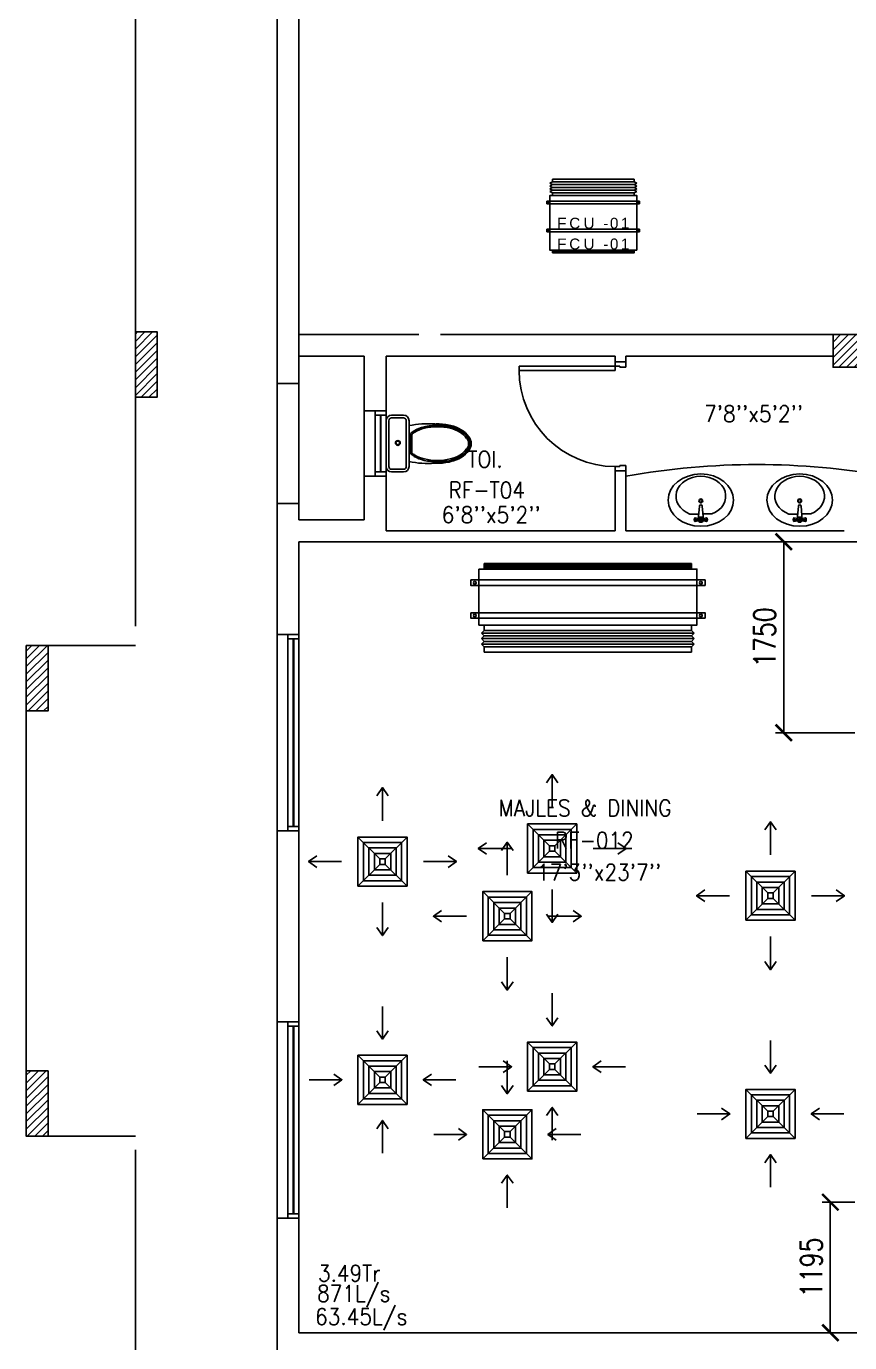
# Model space of a CAD drawing. Header units: millimetres. Extents: x -1288794 to 352264, y -1971533 to -1569871.
# Drawn here: x 19310 to 26862, y -1608874 to -1596808 of the extents above; entities that cross this region are included whole.
import ezdxf

# ---------------------------------------------------------------- set-up
doc = ezdxf.new("R2010")
doc.units = ezdxf.units.MM
doc.header["$LTSCALE"] = 500
doc.header["$PDMODE"] = 34
doc.linetypes.add('DASHED2', pattern=[9.525, 6.35, -3.175])
doc.linetypes.add('HIDDEN', pattern=[9.525, 6.35, -3.175])
for name, color, linetype in [('A-ANNO-TEXT', 8, 'Continuous'), ('A-DOOR', 4, 'Continuous'), ('A-FLOR-OVHD', 4, 'DASHED2'), ('A-FLOR-PFIX', 8, 'Continuous'), ('A-FLOR-SPCL', 8, 'Continuous'), ('A-GLAZ', 5, 'Continuous'), ('A-WALL-FULL', 8, 'Continuous'), ('AC- SUIPPOR', 7, 'HIDDEN'), ('AC-SAD TEXT', 3, 'Continuous'), ('AC-UNIT', 5, 'Continuous'), ('FCU-AC', 160, 'Continuous'), ('RAD DIF', 10, 'Continuous'), ('RAD RIGHT', 1, 'Continuous'), ('S-COL- HACT.', 9, 'Continuous'), ('S-COL.', 8, 'Continuous'), ('SAD RIGHT', 3, 'Continuous'), ('TEXT', 4, 'Continuous'), ('WALL', 42, 'Continuous')]:
    doc.layers.add(name, color=color, linetype=linetype)
doc.styles.add('ROMANS', font='romans.shx', dxfattribs={"width": 0.8})
doc.dimstyles.new('100 of DIM2', dxfattribs={"dimscale": 0, "dimtxt": 200, "dimasz": 150, "dimexe": 75, "dimexo": 200, "dimgap": 75, "dimtad": 1, "dimdec": 0, "dimrnd": 5, "dimzin": 0, "dimdsep": 46, "dimtxsty": 'ROMANS', "dimblk": 'ARCHTICK', "dimcen": 100, "dimclrd": 94, "dimclre": 94, "dimclrt": 2, "dimadec": 0, "dimazin": 0, "dimtfac": 1, "dimtdec": 0, "dimtofl": 0, "dimtmove": 2, "dimatfit": 3, "dimldrblk": 'OPEN90', "dimfxl": 75, "dimtolj": 1, "dimtzin": 0, "dimarcsym": 0})
pattern_1 = [(45, (1143665.13, -1215620.816), (-35.355339, 35.355339), [])]

# ---------------------------------------------------------------- blocks, each defined once
blk = doc.blocks.new('W-180')
for p, q in [((1800, 100), (0, 100)), ((1800, 0), (0, 0)), ((40, 0), (40, 100)), ((1760, 100), (1760, 0))]:
    blk.add_line(p, q)
at = {"linetype": 'Continuous'}
for p, q in [((1760, 53), (40, 53)), ((1760, 47), (40, 47))]:
    blk.add_line(p, q, dxfattribs=at)
blk = doc.blocks.new('D-100-R1')
for p, q in [((-80, 980), (-80, 100)), ((-80, 980), (-40, 980)), ((-40, 980), (-40, 55)), ((-1000, 100), (-1000, 0)), ((-1000, 100), (-960, 100)), ((-960, 100), (-960, 55)), ((-960, 55), (-950, 55)), ((-950, 55), (-950, 0)), ((-80, 100), (0, 100)), ((-50, 55), (-50, 0)), ((-50, 55), (-40, 55)), ((-50, 0), (0, 0)), ((0, 100), (0, 0)), ((-1000, 0), (-950, 0))]:
    blk.add_line(p, q)
at = {"linetype": 'Continuous'}
blk.add_arc((-80, 100), 880, 90, 180, dxfattribs=at)
blk = doc.blocks.new('WC-1')
for p, q in [((-210, 0), (210, 0)), ((-260, -160), (-260, -50)), ((-235, -160), (-235, -50)), ((-210, -25), (210, -25)), ((235, -50), (235, -160)), ((260, -50), (260, -160)), ((210, -185), (-210, -185)), ((210, -210), (-210, -210)), ((91, -223), (-91, -223)), ((86, -235), (-86, -235))]:
    blk.add_line(p, q)
for radius in [22.1, 17.1]:
    blk.add_circle((-6, -107), radius)
for centre, radius, start, end in [((-210, -50), 50, 90, 180), ((-210, -50), 25, 90, 180), ((210, -50), 50, 360, 90), ((210, -50), 25, 360, 90), ((-210, -160), 50, 180, 270), ((-210, -160), 25, 180, 270), ((722, -383), 904, 168.9529, 184.0632), ((69, -365), 214, 138.4152, 149.8586), ((69, -365), 201, 139.9943, 149.8586), ((-69, -365), 201, 30.1414, 40.0057), ((-69, -365), 214, 30.1414, 41.5848), ((210, -160), 25, 270, 360), ((210, -160), 50, 270, 360), ((352, -470), 520, 166.4766, 180), ((352, -470), 507, 166.4766, 180), ((178, -428), 341, 149.8586, 166.4766), ((178, -428), 328, 149.8586, 166.4766), ((-178, -428), 328, 13.5234, 30.1414), ((-178, -428), 341, 13.5234, 30.1414), ((-352, -470), 507, 360, 13.5234), ((-352, -470), 520, 360, 13.5234), ((352, -470), 532, 177.5541, 180), ((352, -470), 532, 180, 193.5234), ((352, -470), 520, 180, 193.5234), ((352, -470), 507, 180, 193.5234), ((-352, -470), 507, 346.4766, 360), ((-352, -470), 520, 346.4766, 360), ((-352, -470), 532, 346.4766, 360), ((-352, -470), 532, 360, 2.4459), ((178, -512), 353, 193.5234, 210.1414), ((178, -512), 341, 193.5234, 210.1414), ((178, -512), 328, 193.5234, 210.1414), ((-178, -512), 328, 329.8586, 346.4766), ((-178, -512), 341, 329.8586, 346.4766), ((-178, -512), 353, 329.8586, 346.4766), ((69, -575), 226, 210.1414, 234.4972), ((69, -575), 214, 210.1414, 234.4972), ((69, -575), 201, 210.1414, 234.4972), ((-69, -575), 201, 305.5028, 329.8586), ((-69, -575), 214, 305.5028, 329.8586), ((-69, -575), 226, 305.5028, 329.8586), ((0, -672), 108, 234.4972, 270), ((0, -672), 95.9, 234.4972, 270), ((0, -672), 83.4, 234.4972, 270), ((0, -672), 83.4, 270, 305.5028), ((0, -672), 95.9, 270, 305.5028), ((0, -672), 108, 270, 305.5028)]:
    blk.add_arc(centre, radius, start, end)
at = {"linetype": 'Continuous', "ltscale": 50}
blk.add_arc((-722, -383), 904, 355.9368, 11.0471, dxfattribs=at)
blk = doc.blocks.new('LAV-2')
for p, q in [((-21, 393), (-55, 399)), ((-21, 369), (-55, 363)), ((-24, 385), (-49, 381)), ((-24, 377), (-49, 381)), ((-25, 381), (-13, 258)), ((-19, 381), (17, 381)), ((-1, 363), (-1, 399)), ((23, 381), (11, 257)), ((53, 399), (20, 393)), ((53, 363), (20, 369)), ((47, 381), (23, 385)), ((47, 381), (23, 376)), ((-102, 330), (-23, 330)), ((21, 329), (101, 329))]:
    blk.add_line(p, q)
for centre, radius in [((-1, 381), 24), ((-1, 381), 18), ((-1, 209), 18), ((-1, 209), 13.2)]:
    blk.add_circle(centre, radius)
blk.add_arc((-1, 257), 12, 179.8053, 359.8053)
for centre, major_axis, ratio in [((-1, 202), (-300, 1), 0.8), ((53, 381), (0.1, 18), 0.333333)]:
    blk.add_ellipse(centre, major_axis=major_axis, ratio=ratio)
at = {"extrusion": (0, 0, -1)}
blk.add_ellipse((-55, 381), major_axis=(0.1, 18), ratio=0.333333, dxfattribs=at)
blk.add_ellipse((-1, 166), major_axis=(-228, 1), ratio=0.8, start_param=5.174, end_param=10.533963)
for points, knots in [([(-55, 365), (-55, 366), (-55, 366), (-55, 366), (-55, 366), (-56, 367), (-56, 368), (-57, 370), (-57, 371), (-58, 374), (-58, 375), (-58, 379), (-58, 381), (-58, 386), (-58, 388), (-57, 392), (-57, 393), (-56, 394), (-56, 395), (-55, 396), (-55, 396), (-55, 396), (-55, 397), (-55, 397)], [3.378318, 3.378318, 3.378318, 3.378318, 3.519844, 3.519844, 3.66137, 3.66137, 3.925951, 3.925951, 4.190531, 4.190531, 4.455112, 4.455112, 4.86737, 4.86737, 5.279628, 5.279628, 5.565785, 5.565785, 5.785568, 5.785568, 5.957, 5.957, 6.04646, 6.04646, 6.04646, 6.04646]), ([(-55, 397), (-55, 397), (-54, 396), (-54, 396), (-54, 396), (-53, 395), (-53, 394), (-52, 392), (-52, 391), (-52, 388), (-51, 387), (-51, 383), (-51, 381), (-51, 376), (-52, 374), (-52, 370), (-53, 369), (-53, 368), (-54, 367), (-54, 366), (-54, 366), (-55, 366), (-55, 365), (-55, 365)], [0.236726, 0.236726, 0.236726, 0.236726, 0.378252, 0.378252, 0.519778, 0.519778, 0.784358, 0.784358, 1.048939, 1.048939, 1.313519, 1.313519, 1.725777, 1.725777, 2.138035, 2.138035, 2.424192, 2.424192, 2.643976, 2.643976, 2.815407, 2.815407, 2.904867, 2.904867, 2.904867, 2.904867]), ([(53, 396), (53, 396), (53, 396), (53, 396), (53, 395), (52, 394), (52, 394), (51, 392), (51, 390), (50, 388), (50, 386), (50, 383), (50, 380), (50, 376), (50, 373), (51, 370), (51, 369), (52, 367), (52, 367), (53, 366), (53, 365), (53, 365), (53, 365), (53, 365)], [0.236726, 0.236726, 0.236726, 0.236726, 0.378252, 0.378252, 0.519778, 0.519778, 0.784358, 0.784358, 1.048939, 1.048939, 1.313519, 1.313519, 1.725777, 1.725777, 2.138035, 2.138035, 2.424192, 2.424192, 2.643976, 2.643976, 2.815407, 2.815407, 2.904867, 2.904867, 2.904867, 2.904867]), ([(53, 365), (53, 365), (53, 365), (54, 366), (54, 366), (55, 367), (55, 368), (56, 370), (56, 371), (56, 373), (57, 375), (57, 379), (57, 381), (57, 386), (56, 388), (56, 391), (55, 392), (55, 394), (54, 395), (54, 396), (54, 396), (54, 396), (53, 396), (53, 396)], [3.378318, 3.378318, 3.378318, 3.378318, 3.519844, 3.519844, 3.66137, 3.66137, 3.925951, 3.925951, 4.190531, 4.190531, 4.455112, 4.455112, 4.86737, 4.86737, 5.279628, 5.279628, 5.565785, 5.565785, 5.785568, 5.785568, 5.957, 5.957, 6.04646, 6.04646, 6.04646, 6.04646])]:
    blk.add_open_spline(points, degree=3, knots=knots)
blk = doc.blocks.new('W-60')
for p, q in [((600, 100), (0, 100)), ((600, 0), (0, 0)), ((40, 0), (40, 100)), ((560, 100), (560, 0))]:
    blk.add_line(p, q)
at = {"linetype": 'Continuous'}
for p, q in [((560, 53), (40, 53)), ((560, 47), (40, 47))]:
    blk.add_line(p, q, dxfattribs=at)
blk = doc.blocks.new('_ArchTick')
at = {"color": 0, "linetype": 'ByBlock', "const_width": 0.15}
blk.add_lwpolyline([(-0.5, -0.5), (0.5, 0.5)], dxfattribs=at)
blk = doc.blocks.new('*D88')
at = {"layer": 'Defpoints', "color": 0, "transparency": 16777216}
for p in [(26684, -1607586), (27110, -1607586), (27110, -1608783)]:
    blk.add_point(p, dxfattribs=at)
at = {"layer": 'RAD DIF', "color": 94, "lineweight": -2, "transparency": 16777216}
for p, q in [((26910, -1607586), (26609, -1607586)), ((26684, -1608783), (26684, -1607586)), ((26910, -1608783), (26609, -1608783))]:
    blk.add_line(p, q, dxfattribs=at)
at = {"layer": 'RAD DIF', "color": 94, "lineweight": -2, "transparency": 16777216, "xscale": 150, "yscale": 150, "zscale": 150}
for p, rotation in [((26684, -1607586), 90), ((26684, -1608783), 270)]:
    blk.add_blockref('_ArchTick', p, dxfattribs=dict(at, rotation=rotation))
at = {"layer": 'RAD DIF', "color": 2, "transparency": 16777216, "insert": (26509, -1608184), "char_height": 200, "attachment_point": 5, "rotation": 90, "style": 'ROMANS'}
blk.add_mtext('\\A1;1195', dxfattribs=at)
blk = doc.blocks.new('*D89')
at = {"layer": 'Defpoints', "color": 0, "transparency": 16777216}
for p in [(27110, -1601533), (26257, -1603283), (27110, -1603283)]:
    blk.add_point(p, dxfattribs=at)
at = {"layer": 'RAD DIF', "color": 94, "lineweight": -2, "transparency": 16777216}
for p, q in [((26910, -1601533), (26182, -1601533)), ((26257, -1601533), (26257, -1603283)), ((26910, -1603283), (26182, -1603283))]:
    blk.add_line(p, q, dxfattribs=at)
at = {"layer": 'RAD DIF', "color": 94, "lineweight": -2, "transparency": 16777216, "xscale": 150, "yscale": 150, "zscale": 150}
for p, rotation in [((26257, -1601533), 90), ((26257, -1603283), 270)]:
    blk.add_blockref('_ArchTick', p, dxfattribs=dict(at, rotation=rotation))
at = {"layer": 'RAD DIF', "color": 2, "transparency": 16777216, "insert": (26082, -1602408), "char_height": 200, "attachment_point": 5, "rotation": 90, "style": 'ROMANS'}
blk.add_mtext('\\A1;1750', dxfattribs=at)
blk = doc.blocks.new('A$C44FB0367')
at = {"layer": 'WALL', "ltscale": 30}
h = blk.add_hatch(dxfattribs=at)
h.set_pattern_fill('NET3', color=2, scale=100, style=0)
h.set_pattern_definition([(0, (19935.246, -11666.627), (0, 12.5), []), (60, (19935.246, -11666.627), (-10.8253175, 6.25), []), (120, (19935.246, -11666.627), (-10.8253175, -6.25), [])])
h.paths.add_polyline_path([(775, 250), (775, 275), (25, 275), (25, 250)])
at = {"layer": 'WALL', "color": 5, "ltscale": 30}
for p, q in [((25, 250), (25, 275)), ((25, 275), (775, 275)), ((775, 250), (775, 275))]:
    blk.add_line(p, q, dxfattribs=at)
at = {"layer": 'WALL', "color": 8, "ltscale": 30}
for p, q in [((25, -275), (0, -287.5)), ((0, -287.5), (25, -300)), ((25, -300), (0, -312.5)), ((0, -312.5), (25, -325)), ((25, -325), (0, -337.5)), ((0, -337.5), (25, -350)), ((25, -350), (0, -362.5)), ((25, -250), (25, -275)), ((25, -250), (25, -275)), ((25, -275), (775, -275)), ((25, -300), (775, -300)), ((25, -325), (775, -325)), ((25, -350), (775, -350)), ((775, -250), (775, -275)), ((775, -275), (800, -287.5)), ((800, -287.5), (775, -300)), ((775, -300), (800, -312.5)), ((800, -312.5), (775, -325)), ((775, -325), (800, -337.5)), ((800, -337.5), (775, -350)), ((775, -350), (800, -362.5)), ((0, -362.5), (25, -375)), ((25, -375), (775, -375)), ((25, -375), (25, -400)), ((25, -400), (775, -400)), ((800, -362.5), (775, -375)), ((775, -375), (775, -400))]:
    blk.add_line(p, q, dxfattribs=at)
at = {"layer": 'WALL', "color": 5, "ltscale": 30}
blk.add_lwpolyline([(0, 250), (800, 250), (800, -250), (0, -250)], close=True, dxfattribs=at)
blk = doc.blocks.new('A$C5F1D0244')
at = {"layer": 'AC- SUIPPOR', "ltscale": 5}
for p, q in [((-25, 425), (-25, -425)), ((0, 425), (0, -425))]:
    blk.add_line(p, q, dxfattribs=at)
at = {"layer": 'AC- SUIPPOR', "ltscale": 30}
for points in [[(-25, 400), (0, 400), (0, 425), (-25, 425)], [(-25, -400), (0, -400), (0, -425), (-25, -425)]]:
    blk.add_lwpolyline(points, close=True, dxfattribs=at)
for centre in [(-12.5, 412.5), (-12.5, -412.5)]:
    blk.add_circle(centre, 5, dxfattribs=at)
blk = doc.blocks.new('fcu 3.5 tr')
at = {"layer": 'FCU-AC'}
h = blk.add_hatch(dxfattribs=at)
h.set_pattern_fill('NET', color=3)
h.paths.add_polyline_path([(100970, -1580238), (99070, -1580238), (99070, -1580288), (100970, -1580288)])
at = {"layer": 'FCU-AC', "color": 1}
for p, q in [((100970, -1579475), (99070, -1579475)), ((99070, -1579475), (99070, -1579525)), ((100970, -1579525), (100970, -1579475)), ((99070, -1579525), (100970, -1579525)), ((100970, -1579675), (99070, -1579675)), ((99070, -1579675), (99070, -1579725)), ((99070, -1579725), (100970, -1579725)), ((100970, -1579725), (100970, -1579675))]:
    blk.add_line(p, q, dxfattribs=at)
at = {"layer": 'FCU-AC'}
for p, q in [((99045, -1579550), (99070, -1579525)), ((100995, -1579550), (99045, -1579550)), ((99045, -1579550), (99070, -1579575)), ((99045, -1579600), (99070, -1579575)), ((100995, -1579600), (99045, -1579600)), ((99045, -1579600), (99070, -1579625)), ((100970, -1579525), (99070, -1579525)), ((100970, -1579575), (99070, -1579575)), ((100970, -1579575), (99070, -1579575)), ((100995, -1579550), (100970, -1579525)), ((100995, -1579550), (100970, -1579575)), ((100995, -1579600), (100970, -1579575)), ((100995, -1579600), (100970, -1579625)), ((99045, -1579650), (99070, -1579625)), ((100995, -1579650), (99045, -1579650)), ((99045, -1579650), (99070, -1579675)), ((100970, -1579625), (99070, -1579625)), ((100970, -1579625), (99070, -1579625)), ((100995, -1579650), (100970, -1579625)), ((100995, -1579650), (100970, -1579675))]:
    blk.add_line(p, q, dxfattribs=at)
blk.add_lwpolyline([(99020, -1580238), (101020, -1580238), (101020, -1579725), (99020, -1579725)], close=True, dxfattribs=at)
at = {"layer": 'FCU-AC', "color": 6}
for points in [[(98945, -1579838), (101095, -1579838), (101095, -1579788), (98945, -1579788)], [(98945, -1580138), (101095, -1580138), (101095, -1580088), (98945, -1580088)]]:
    blk.add_lwpolyline(points, close=True, dxfattribs=at)
at = {"layer": 'FCU-AC', "color": 3}
blk.add_lwpolyline([(99070, -1580288), (100970, -1580288), (100970, -1580238), (99070, -1580238)], close=True, dxfattribs=at)
at = {"layer": 'FCU-AC', "color": 6}
for centre in [(98982, -1579813), (101057, -1579813), (98982, -1580113), (101057, -1580113)]:
    blk.add_circle(centre, 12.5, dxfattribs=at)
blk = doc.blocks.new('SD RIGHT')
at = {"layer": 'SAD RIGHT'}
for p, q in [((-225, 225), (-25, 25)), ((225, 225), (25, 25)), ((-25, -25), (-225, -225)), ((225, -225), (25, -25))]:
    blk.add_line(p, q, dxfattribs=at)
for points in [[(-225, -225), (225, -225), (225, 225), (-225, 225)], [(-175, -175), (175, -175), (175, 175), (-175, 175)], [(-125, -125), (125, -125), (125, 125), (-125, 125)], [(-75, -75), (75, -75), (75, 75), (-75, 75)], [(-25, -25), (25, -25), (25, 25), (-25, 25)]]:
    blk.add_lwpolyline(points, close=True, dxfattribs=at)
for points in [[(0, 678), (0, 375)], [(-678, 0), (-375, 0)], [(678, 0), (375, 0)], [(0, -678), (0, -375)]]:
    blk.add_leader(points, dimstyle='100 of DIM2', override={"dimscale": 1, "dimasz": 75, "dimtad": 0, "dimclrd": 256, "dimfxl": 0.2}, dxfattribs=at)
blk = doc.blocks.new('RAD RIGHT CENTER')
at = {"layer": 'RAD RIGHT'}
for p, q in [((-225, 225), (-25, 25)), ((225, 225), (25, 25)), ((-25, -25), (-225, -225)), ((25, -25), (225, -225))]:
    blk.add_line(p, q, dxfattribs=at)
for points in [[(-225, -225), (225, -225), (225, 225), (-225, 225)], [(-175, -175), (175, -175), (175, 175), (-175, 175)], [(-125, -125), (125, -125), (125, 125), (-125, 125)], [(-75, -75), (75, -75), (75, 75), (-75, 75)], [(-25, -25), (25, -25), (25, 25), (-25, 25)]]:
    blk.add_lwpolyline(points, close=True, dxfattribs=at)
for points in [[(0, 373), (0, 673)], [(-373, 0), (-673, 0)], [(373, 0), (673, 0)], [(0, -373), (0, -673)]]:
    blk.add_leader(points, dimstyle='100 of DIM2', override={"dimscale": 1, "dimasz": 75, "dimtad": 0, "dimclrd": 1, "dimfxl": 0.2}, dxfattribs=at)

msp = doc.modelspace()

# ---------------------------------------------------------------- hatches: boundary and pattern name
at = {"layer": 'S-COL- HACT.', "linetype": 'Continuous', "ltscale": 3}
h = msp.add_hatch(dxfattribs=at)
h.set_pattern_fill('ANSI31', color=256, scale=400, style=0)
h.set_pattern_definition(pattern_1)
h.paths.add_polyline_path([(20309.9, -1599607.8), (20309.9, -1600207.8), (20509.9, -1600207.8), (20509.9, -1599607.8)])
h = msp.add_hatch(dxfattribs=at)
h.set_pattern_fill('ANSI31', color=256, scale=400, style=0)
h.set_pattern_definition([(45, (264205.135, -1616057.58), (-35.355339, 35.355339), [])])
h.paths.add_polyline_path([(27309.9, -1599632.8), (26709.9, -1599632.8), (26709.9, -1599932.8), (27309.9, -1599932.8)])
h = msp.add_hatch(dxfattribs=at)
h.set_pattern_fill('ANSI31', color=256, scale=400, style=0)
h.set_pattern_definition(pattern_1)
h.paths.add_polyline_path([(19309.9, -1602482.8), (19309.9, -1603082.8), (19509.9, -1603082.8), (19509.9, -1602482.8)])
h = msp.add_hatch(dxfattribs=at)
h.set_pattern_fill('ANSI31', color=256, scale=400, style=0)
h.set_pattern_definition(pattern_1)
h.paths.add_polyline_path([(19309.9, -1606982.8), (19309.9, -1606382.8), (19509.9, -1606382.8), (19509.9, -1606982.8)])

# ---------------------------------------------------------------- linework, layer by layer
at = {"layer": 'A-FLOR-OVHD', "ltscale": 3}
for p in [(20309.9, -1592782.8), (20309.9, -1592782.8), (19309.9, -1602482.8), (19309.9, -1602482.8)]:
    msp.add_line(p, (20309.9, -1602482.8), dxfattribs=at)
msp.add_lwpolyline([(47309.9, -1615332.8), (47309.9, -1616632.8), (34509.9, -1616632.8), (34509.9, -1615332.8), (33209.9, -1615332.8), (33209.9, -1616632.8), (28909.9, -1616632.8), (28909.9, -1616232.8), (27309.9, -1616232.8), (27309.9, -1616632.8), (20309.9, -1616632.8), (20309.9, -1606982.8), (19309.9, -1606982.8), (19309.9, -1602482.8)], dxfattribs=at)
msp.add_lwpolyline([(47309.9, -1615332.8), (47309.9, -1616632.8), (34509.9, -1616632.8), (34509.9, -1615332.8), (33209.9, -1615332.8), (33209.9, -1616632.8), (28909.9, -1616632.8), (28909.9, -1616232.8), (27309.9, -1616232.8), (27309.9, -1616632.8), (20309.9, -1616632.8), (20309.9, -1606982.8), (19309.9, -1606982.8), (19309.9, -1602482.8)], dxfattribs=at)
at = {"layer": 'A-FLOR-SPCL', "ltscale": 3}
msp.add_arc((26009.9, -1607557.1), 6732.1, 79.7322, 100.2678, dxfattribs=at)
at = {"layer": 'A-GLAZ', "ltscale": 3}
for p, q in [((21609.9, -1600082.8), (21609.9, -1601182.8)), ((21809.9, -1600082.8), (21809.9, -1601182.8)), ((22409.9, -1600932.8), (22409.9, -1600332.8)), ((21609.9, -1604182.8), (21609.9, -1602382.8)), ((21609.9, -1607732.8), (21609.9, -1605932.8))]:
    msp.add_line(p, q, dxfattribs=at)
at = {"layer": 'A-WALL-FULL', "ltscale": 3}
for p, q in [((21609.9, -1595182.8), (21609.9, -1600082.8)), ((21809.9, -1595182.8), (21809.9, -1600082.8)), ((20309.9, -1600207.8, 0), (20309.9, -1599607.8, 0)), ((20309.9, -1599607.8, 0), (20509.9, -1599607.8, 0)), ((20509.9, -1599607.8, 0), (20509.9, -1600207.8, 0)), ((21609.9, -1602382.8), (21609.9, -1599632.8)), ((21809.9, -1599632.8), (22909.9, -1599632.8)), ((23109.9, -1599632.8), (26709.9, -1599632.8)), ((22409.9, -1599832.8), (21809.9, -1599832.8)), ((22409.9, -1600332.8), (22409.9, -1599832.8)), ((24709.9, -1599832.8), (22609.9, -1599832.8)), ((22609.9, -1600332.8), (22609.9, -1599832.8)), ((24709.9, -1599882.8), (24709.9, -1599832.8)), ((24809.9, -1599882.8), (24709.9, -1599882.8)), ((24809.9, -1599882.8), (24809.9, -1599832.8)), ((24809.9, -1599832.8), (26709.9, -1599832.8)), ((21809.9, -1600082.8), (21609.9, -1600082.8)), ((20509.9, -1600207.8, 0), (20309.9, -1600207.8, 0)), ((22609.9, -1600332.8), (22409.9, -1600332.8)), ((22609.9, -1600932.8), (22409.9, -1600932.8)), ((22409.9, -1601332.8), (22409.9, -1600932.8)), ((22609.9, -1601432.8), (22609.9, -1600932.8)), ((24709.9, -1601432.8), (24709.9, -1600882.8)), ((24809.9, -1600882.8), (24709.9, -1600882.8)), ((24809.9, -1601432.8), (24809.9, -1600882.8)), ((21809.9, -1601182.8), (21609.9, -1601182.8)), ((21809.9, -1601182.8), (21809.9, -1601332.8)), ((22409.9, -1601332.8), (21809.9, -1601332.8)), ((24709.9, -1601432.8), (22609.9, -1601432.8)), ((26809.9, -1601432.8), (24809.9, -1601432.8)), ((21809.9, -1602382.8), (21809.9, -1601532.8)), ((27109.9, -1601532.8), (21809.9, -1601532.8)), ((21609.9, -1602382.8), (21809.9, -1602382.8)), ((19309.9, -1603082.8, 0), (19309.9, -1602482.8)), ((19309.9, -1602482.8), (19509.9, -1602482.8, 0)), ((19509.9, -1602482.8, 0), (19509.9, -1603082.8, 0)), ((19509.9, -1603082.8, 0), (19309.9, -1603082.8, 0)), ((21609.9, -1605932.8), (21609.9, -1604182.8)), ((21609.9, -1604182.8), (21809.9, -1604182.8)), ((21809.9, -1605932.8), (21809.9, -1604182.8)), ((21609.9, -1605932.8), (21809.9, -1605932.8)), ((19309.9, -1606982.8), (19309.9, -1606382.8, 0)), ((19309.9, -1606382.8, 0), (19509.9, -1606382.8)), ((19509.9, -1606382.8), (19509.9, -1606982.8)), ((19509.9, -1606982.8), (19309.9, -1606982.8)), ((21609.9, -1608982.8), (21609.9, -1607732.8)), ((21609.9, -1607732.8), (21809.9, -1607732.8)), ((21809.9, -1608782.8), (21809.9, -1607732.8)), ((21809.9, -1608782.8), (27109.9, -1608782.8))]:
    msp.add_line(p, q, dxfattribs=at)
at = {"layer": 'A-WALL-FULL', "linetype": 'Continuous', "ltscale": 3}
for points in [[(19309.9, -1602482.8), (19509.9, -1602482.8), (19509.9, -1603082.8), (19309.9, -1603082.8)], [(19309.9, -1606382.8), (19509.9, -1606382.8), (19509.9, -1606982.8), (19309.9, -1606982.8)]]:
    msp.add_lwpolyline(points, close=True, dxfattribs=at)
at = {"layer": 'S-COL.', "linetype": 'Continuous', "ltscale": 3, "elevation": 0}
msp.add_lwpolyline([(20309.9, -1599607.8), (20309.9, -1600207.8), (20509.9, -1600207.8), (20509.9, -1599607.8)], close=True, dxfattribs=at)
msp.add_lwpolyline([(20309.9, -1599607.8), (20309.9, -1600207.8), (20509.9, -1600207.8), (20509.9, -1599607.8)], close=True, dxfattribs=at)
at = {"layer": 'S-COL.', "linetype": 'Continuous', "ltscale": 3}
for points in [[(26709.9, -1599632.8), (27309.9, -1599632.8), (27309.9, -1599932.8), (26709.9, -1599932.8)], [(19309.9, -1602482.8), (19309.9, -1603082.8), (19509.9, -1603082.8), (19509.9, -1602482.8)], [(19309.9, -1602482.8), (19309.9, -1603082.8), (19509.9, -1603082.8), (19509.9, -1602482.8)], [(19309.9, -1602482.8), (19309.9, -1603082.8), (19509.9, -1603082.8), (19509.9, -1602482.8)], [(19309.9, -1606982.8), (19309.9, -1606382.8), (19509.9, -1606382.8), (19509.9, -1606982.8)], [(19309.9, -1606982.8), (19309.9, -1606382.8), (19509.9, -1606382.8), (19509.9, -1606982.8)], [(19309.9, -1606982.8), (19309.9, -1606382.8), (19509.9, -1606382.8), (19509.9, -1606982.8)]]:
    msp.add_lwpolyline(points, close=True, dxfattribs=at)

# ---------------------------------------------------------------- block references
at = {"ltscale": 30, "extrusion": (0, 0, -1), "zscale": -1, "rotation": 90}
msp.add_blockref('A$C5F1D0244', (-24509.9, -1598409.9), dxfattribs=at)
at = {"ltscale": 30, "rotation": 270}
msp.add_blockref('A$C5F1D0244', (24509.9, -1598691.1), dxfattribs=at)
at = {"layer": 'A-DOOR', "ltscale": 3, "rotation": 90}
msp.add_blockref('D-100-R1', (24809.9, -1599882.8), dxfattribs=at)
at = {"layer": 'A-FLOR-PFIX', "ltscale": 3, "xscale": -1}
for name, p, rotation in [('WC-1', (22609.9, -1600632.8), 90), ('LAV-2', (25497.3, -1600949.1), 180), ('LAV-2', (26404.1, -1600949.1), 180)]:
    msp.add_blockref(name, p, dxfattribs=dict(at, rotation=rotation))
at = {"layer": 'A-GLAZ', "ltscale": 3, "xscale": -1, "rotation": 90}
for name, p in [('W-60', (22609.9, -1600332.8)), ('W-180', (21809.9, -1602382.8)), ('W-180', (21809.9, -1605932.8))]:
    msp.add_blockref(name, p, dxfattribs=at)
at = {"layer": 'AC-UNIT', "color": 6, "ltscale": 30, "rotation": 180}
msp.add_blockref('A$C44FB0367', (24909.9, -1598609.2), dxfattribs=at)
at = {"layer": 'FCU-AC', "color": 3, "xscale": -1, "rotation": 180}
msp.add_blockref('fcu 3.5 tr', (-75559.6, -3182020.9), dxfattribs=at)
at = {"layer": 'RAD RIGHT'}
for p in [(24132.9, -1606344.3), (22577, -1606464.6), (26135.3, -1606777.2), (23721.4, -1606964.8)]:
    msp.add_blockref('RAD RIGHT CENTER', p, dxfattribs=at)
at = {"layer": 'SAD RIGHT'}
for p in [(24132.9, -1604344.3), (22577, -1604464.6), (26135.3, -1604777.2), (23721.4, -1604964.8)]:
    msp.add_blockref('SD RIGHT', p, dxfattribs=at)

# ---------------------------------------------------------------- texts
at = {"layer": 'A-ANNO-TEXT', "style": 'ROMANS', "width": 0.9}
for s, p in [("7'8''x5'2''", (25526.5, -1600434.3)), ('TOI.', (23355.1, -1600852.3)), ('RF-T04', (23183.1, -1601134.2)), ("6'8''x5'2''", (23120.2, -1601359.9)), ('MAJLES & DINING', (23642.3, -1604048.1)), ('RF-012', (24157.9, -1604344.3)), ("17'3''x23'7''", (23994, -1604637.2))]:
    msp.add_text(s, height=150, dxfattribs=at).set_placement(p)
at = {"layer": 'AC-SAD TEXT', "style": 'ROMANS', "width": 0.9}
for s, p in [('3.49Tr', (21985.2, -1608312.5)), ('871L/s', (21977.2, -1608498.4)), ('63.45L/s', (21959.1, -1608710.4))]:
    msp.add_text(s, height=150, dxfattribs=at).set_placement(p)
at = {"layer": 'TEXT', "color": 7, "ltscale": 30, "char_height": 100, "width": 1009.126, "attachment_point": 5}
for insert in [(24521.6, -1598613.3), (24521.6, -1598803.7)]:
    msp.add_mtext('{\\fSansSerif|b0|i0|c2|p2;\\T1.3;FCU -01}', dxfattribs=dict(at, insert=insert))

# ---------------------------------------------------------------- dimensions: what is measured, and where the dimension line sits
at = {"layer": 'RAD DIF'}
for base, p1, p2, picture, middle in [((26256.9, -1603282.8), (27109.9, -1601532.8), (27109.9, -1603282.8), '*D89', (26081.9, -1602407.8)), ((26684, -1607585.6), (27109.9, -1608782.8), (27109.9, -1607585.6), '*D88', (26509, -1608184.2))]:
    dim = msp.add_linear_dim(base=base, p1=p1, p2=p2, angle=90, dimstyle='100 of DIM2', override={"dimscale": 1, "dimfxl": 0.2}, dxfattribs=at)
    dim.commit()
    dim.dimension.update_dxf_attribs({"geometry": picture, "text_midpoint": middle})

doc.saveas('drawing.dxf')
